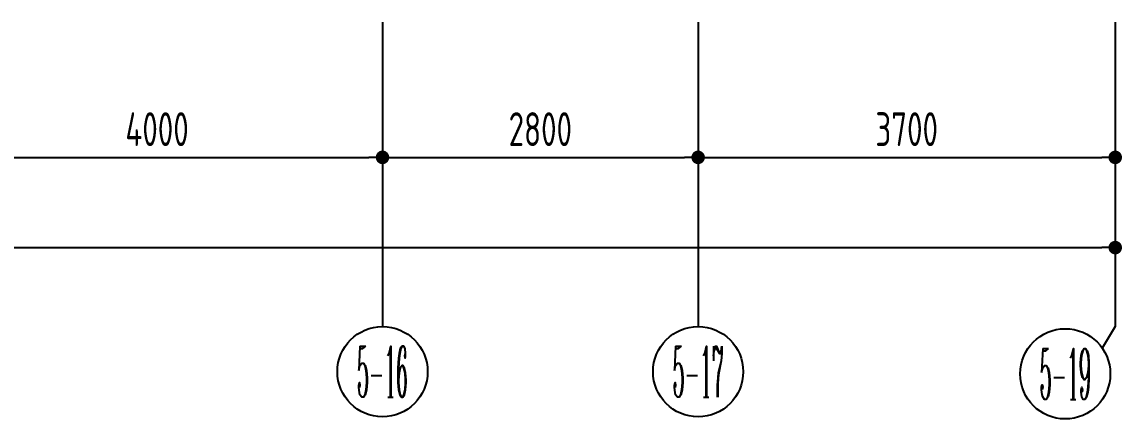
# Model space of a CAD drawing. Header units: millimetres. Extents: x -235126 to 312941, y -228449 to 114042.
# Drawn here: x -89294 to -79536, y -158725 to -155205 of the extents above; entities that cross this region are included whole.
import ezdxf
from ezdxf.enums import TextEntityAlignment as Align

# ---------------------------------------------------------------- set-up
doc = ezdxf.new("R2010")
doc.units = ezdxf.units.MM
doc.header["$LTSCALE"] = 800
doc.layers.get('DEFPOINTS').update_dxf_attribs({"color": 250})
doc.layers.add('AXIS', color=3, linetype='Continuous')
doc.layers.add('AXIS_TEXT', color=7, linetype='Continuous')
doc.styles.add('_TCH_AXIS', font='COMPLEX', dxfattribs={"width": 0.8, "bigfont": 'HZTXT'})
doc.styles.add('COMPLEX', font='COMPLEX')
doc.styles.add('TSSD_REIN_T3', font='TSSDENG', dxfattribs={"width": 0.7, "bigfont": 'HZTXT'})
doc.dimstyles.new('_TCH_ARCH&&100', dxfattribs={"dimtxt": 300, "dimasz": 120, "dimexe": 250, "dimexo": 0, "dimgap": 100, "dimtad": 1, "dimdec": 0, "dimzin": 0, "dimdsep": 46, "dimtxsty": 'TSSD_REIN_T3', "dimblk": 'DOT', "dimcen": 0.09, "dimclrt": 7, "dimazin": 2, "dimtfac": 1, "dimtdec": 0, "dimtix": 1, "dimtmove": 2, "dimatfit": 3, "dimtolj": 1, "dimtzin": 0, "dimarcsym": 0})

# ---------------------------------------------------------------- blocks, each defined once
blk = doc.blocks.new('_AXISO')
blk.add_circle((0, 0), 0.5)
at = {"layer": 'AXIS_TEXT', "style": 'COMPLEX', "width": 1.041667}
blk.add_attdef('A', text='', height=0.56, dxfattribs=at).set_placement((-0.25, -0.28), (0.25, -0.28), align=Align.FIT)
blk = doc.blocks.new('_Dot')
at = {"color": 0, "linetype": 'ByBlock', "lineweight": -2}
blk.add_line((-0.5, 0), (-1, 0), dxfattribs=at)
at = {"color": 0, "linetype": 'ByBlock', "const_width": 0.5}
blk.add_lwpolyline([(-0.25, 0, 1), (0.25, 0, 1)], format="xyb", close=True, dxfattribs=at)
blk = doc.blocks.new('*D268')
at = {"layer": 'AXIS', "color": 0, "lineweight": -2, "transparency": 16777216}
for p, q in [((-111796.5, -155205.4), (-111796.5, -157455.4)), ((-79596.5, -155205.4), (-79596.5, -157455.4)), ((-111676.5, -157205.4), (-79716.5, -157205.4))]:
    blk.add_line(p, q, dxfattribs=at)
at = {"layer": 'DEFPOINTS', "color": 0, "transparency": 16777216}
for p in [(-111796.5, -155205.4), (-79596.5, -155205.4), (-79596.5, -157205.4)]:
    blk.add_point(p, dxfattribs=at)
at = {"layer": 'AXIS', "color": 0, "lineweight": -2, "transparency": 16777216, "xscale": 120, "yscale": 120, "zscale": 120, "rotation": 180}
blk.add_blockref('_Dot', (-111796.5, -157205.4), dxfattribs=at)
at = {"layer": 'AXIS', "color": 0, "lineweight": -2, "transparency": 16777216, "xscale": 120, "yscale": 120, "zscale": 120}
blk.add_blockref('_Dot', (-79596.5, -157205.4), dxfattribs=at)
at = {"layer": 'AXIS', "color": 7, "transparency": 16777216, "insert": (-95696.5, -156955.4), "char_height": 300, "attachment_point": 5, "style": 'TSSD_REIN_T3'}
blk.add_mtext('\\A1;32200', dxfattribs=at)
blk = doc.blocks.new('*D278')
at = {"layer": 'AXIS', "color": 0, "lineweight": -2, "transparency": 16777216}
for p, q in [((-90096.5, -155205.4), (-90096.5, -156655.4)), ((-86096.5, -155205.4), (-86096.5, -156655.4)), ((-89976.5, -156405.4), (-86216.5, -156405.4))]:
    blk.add_line(p, q, dxfattribs=at)
at = {"layer": 'DEFPOINTS', "color": 0, "transparency": 16777216}
for p in [(-90096.5, -155205.4), (-86096.5, -155205.4), (-86096.5, -156405.4)]:
    blk.add_point(p, dxfattribs=at)
at = {"layer": 'AXIS', "color": 0, "lineweight": -2, "transparency": 16777216, "xscale": 120, "yscale": 120, "zscale": 120, "rotation": 180}
blk.add_blockref('_Dot', (-90096.5, -156405.4), dxfattribs=at)
at = {"layer": 'AXIS', "color": 0, "lineweight": -2, "transparency": 16777216, "xscale": 120, "yscale": 120, "zscale": 120}
blk.add_blockref('_Dot', (-86096.5, -156405.4), dxfattribs=at)
at = {"layer": 'AXIS', "color": 7, "transparency": 16777216, "insert": (-88096.5, -156155.4), "char_height": 300, "attachment_point": 5, "style": 'TSSD_REIN_T3'}
blk.add_mtext('\\A1;4000', dxfattribs=at)
blk = doc.blocks.new('*D279')
at = {"layer": 'AXIS', "color": 0, "lineweight": -2, "transparency": 16777216}
for p, q in [((-86096.5, -155205.4), (-86096.5, -156655.4)), ((-83296.5, -155205.4), (-83296.5, -156655.4)), ((-85976.5, -156405.4), (-83416.5, -156405.4))]:
    blk.add_line(p, q, dxfattribs=at)
at = {"layer": 'DEFPOINTS', "color": 0, "transparency": 16777216}
for p in [(-86096.5, -155205.4), (-83296.5, -155205.4), (-83296.5, -156405.4)]:
    blk.add_point(p, dxfattribs=at)
at = {"layer": 'AXIS', "color": 0, "lineweight": -2, "transparency": 16777216, "xscale": 120, "yscale": 120, "zscale": 120, "rotation": 180}
blk.add_blockref('_Dot', (-86096.5, -156405.4), dxfattribs=at)
at = {"layer": 'AXIS', "color": 0, "lineweight": -2, "transparency": 16777216, "xscale": 120, "yscale": 120, "zscale": 120}
blk.add_blockref('_Dot', (-83296.5, -156405.4), dxfattribs=at)
at = {"layer": 'AXIS', "color": 7, "transparency": 16777216, "insert": (-84696.5, -156155.4), "char_height": 300, "attachment_point": 5, "style": 'TSSD_REIN_T3'}
blk.add_mtext('\\A1;2800', dxfattribs=at)
blk = doc.blocks.new('*D280')
at = {"layer": 'AXIS', "color": 0, "lineweight": -2, "transparency": 16777216}
for p, q in [((-83296.5, -155205.4), (-83296.5, -156655.4)), ((-79596.5, -155205.4), (-79596.5, -156655.4)), ((-83176.5, -156405.4), (-79716.5, -156405.4))]:
    blk.add_line(p, q, dxfattribs=at)
at = {"layer": 'DEFPOINTS', "color": 0, "transparency": 16777216}
for p in [(-83296.5, -155205.4), (-79596.5, -155205.4), (-79596.5, -156405.4)]:
    blk.add_point(p, dxfattribs=at)
at = {"layer": 'AXIS', "color": 0, "lineweight": -2, "transparency": 16777216, "xscale": 120, "yscale": 120, "zscale": 120, "rotation": 180}
blk.add_blockref('_Dot', (-83296.5, -156405.4), dxfattribs=at)
at = {"layer": 'AXIS', "color": 0, "lineweight": -2, "transparency": 16777216, "xscale": 120, "yscale": 120, "zscale": 120}
blk.add_blockref('_Dot', (-79596.5, -156405.4), dxfattribs=at)
at = {"layer": 'AXIS', "color": 7, "transparency": 16777216, "insert": (-81446.5, -156155.4), "char_height": 300, "attachment_point": 5, "style": 'TSSD_REIN_T3'}
blk.add_mtext('\\A1;3700', dxfattribs=at)

msp = doc.modelspace()

# ---------------------------------------------------------------- linework, layer by layer
at = {"layer": 'AXIS'}
for p, q in [((-86096.5, -155205.4), (-86096.5, -157905.4)), ((-83296.5, -155205.4), (-83296.5, -157905.4)), ((-79596.5, -155205.4), (-79596.5, -157905.4)), ((-79596.5, -157905.4), (-79711.7, -158096.1))]:
    msp.add_line(p, q, dxfattribs=at)

# ---------------------------------------------------------------- block references
ref = msp.add_blockref('_AXISO', (-86096.5, -158305.4), dxfattribs=dict(at, xscale=800, yscale=800, zscale=800))
ref.add_attrib('A', '5-16', dxfattribs={"layer": 'AXIS_TEXT', "height": 452.55, "style": '_TCH_AXIS', "width": 0.28}).set_placement((-86322.7, -158531.7), (-85870.2, -158531.7), align=Align.FIT)
ref = msp.add_blockref('_AXISO', (-83296.5, -158305.4), dxfattribs=dict(at, xscale=800, yscale=800, zscale=800))
ref.add_attrib('A', '5-17', dxfattribs={"layer": 'AXIS_TEXT', "height": 452.55, "rotation": 360, "style": '_TCH_AXIS', "width": 0.28}).set_placement((-83522.7, -158531.7), (-83070.2, -158531.7), align=Align.FIT)
ref = msp.add_blockref('_AXISO', (-80040, -158324.6), dxfattribs=dict(at, xscale=800, yscale=800, zscale=800))
ref.add_attrib('A', '5-19', dxfattribs={"layer": 'AXIS_TEXT', "height": 452.55, "style": '_TCH_AXIS', "width": 0.28}).set_placement((-80266.2, -158550.9), (-79813.7, -158550.9), align=Align.FIT)

# ---------------------------------------------------------------- dimensions: what is measured, and where the dimension line sits
for p1, p2, distance, picture, middle in [((-111796.5, -155205.4), (-79596.5, -155205.4), -2000, '*D268', (-95696.5, -156955.4)), ((-90096.5, -155205.4), (-86096.5, -155205.4), -1200, '*D278', (-88096.5, -156155.4)), ((-86096.5, -155205.4), (-83296.5, -155205.4), -1200, '*D279', (-84696.5, -156155.4)), ((-83296.5, -155205.4), (-79596.5, -155205.4), -1200, '*D280', (-81446.5, -156155.4))]:
    dim = msp.add_aligned_dim(p1=p1, p2=p2, distance=distance, dimstyle='_TCH_ARCH&&100', dxfattribs=at)
    dim.commit()
    dim.dimension.update_dxf_attribs({"geometry": picture, "text_midpoint": middle})

doc.saveas('drawing.dxf')
